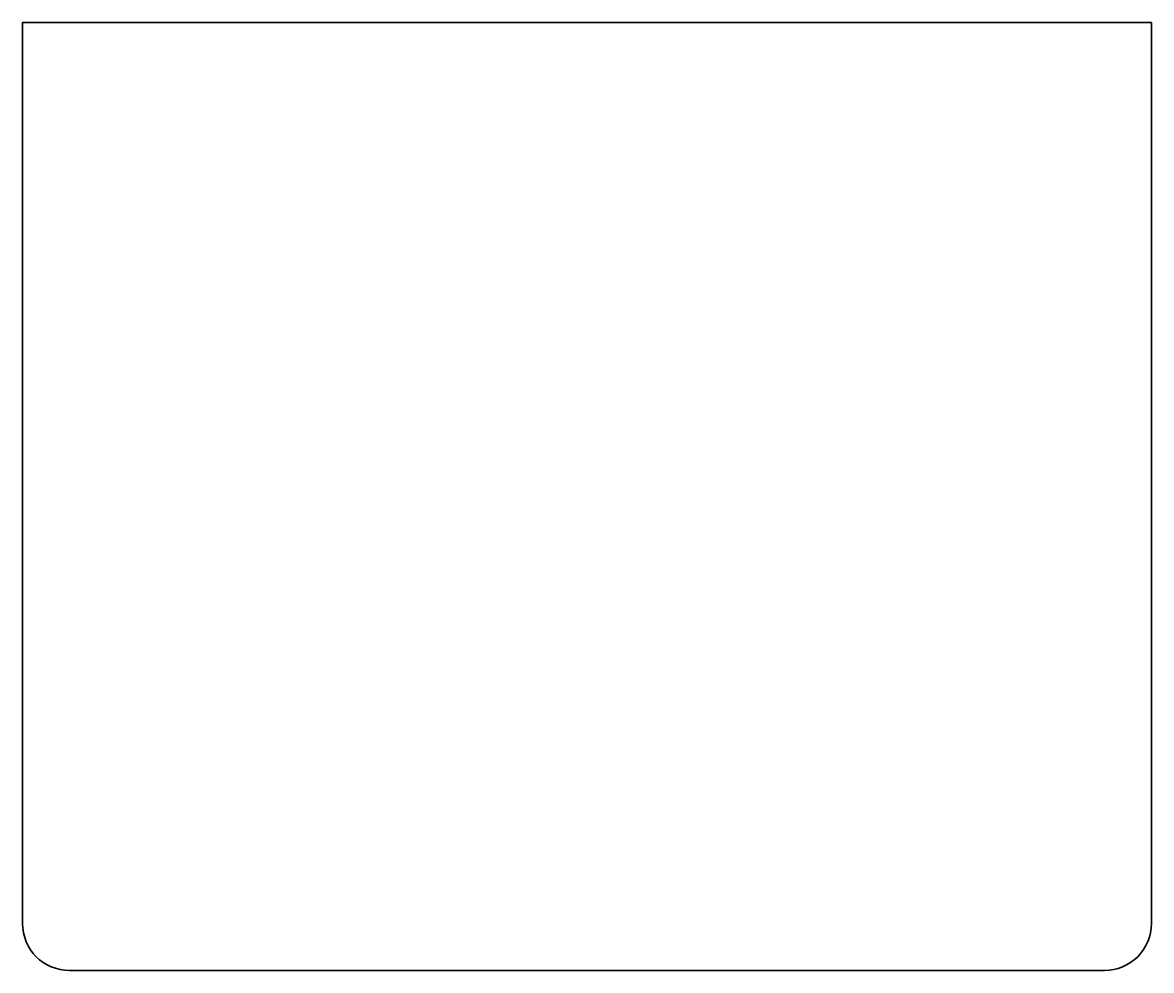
# Model space of a CAD drawing. Extents: x 167 to 528, y 157 to 460.
import ezdxf

# ---------------------------------------------------------------- set-up
doc = ezdxf.new("R2010")
doc.units = 0

msp = doc.modelspace()

# ---------------------------------------------------------------- linework, layer by layer
at = {"color": 7, "lineweight": 35}
for p, q in [((167.387695, 460.435547), (528.387695, 460.435547)), ((167.387695, 172.435562), (167.387695, 460.435547)), ((528.387695, 172.435562), (528.387695, 460.435547)), ((513.387695, 157.435562), (182.387695, 157.435562))]:
    msp.add_line(p, q, dxfattribs=at)
for centre, start, end in [((182.387695, 172.435562), 180.000005, 269.999997), ((513.387695, 172.435562), 269.999997, 360)]:
    msp.add_arc(centre, 15, start, end, dxfattribs=at)

doc.saveas('drawing.dxf')
